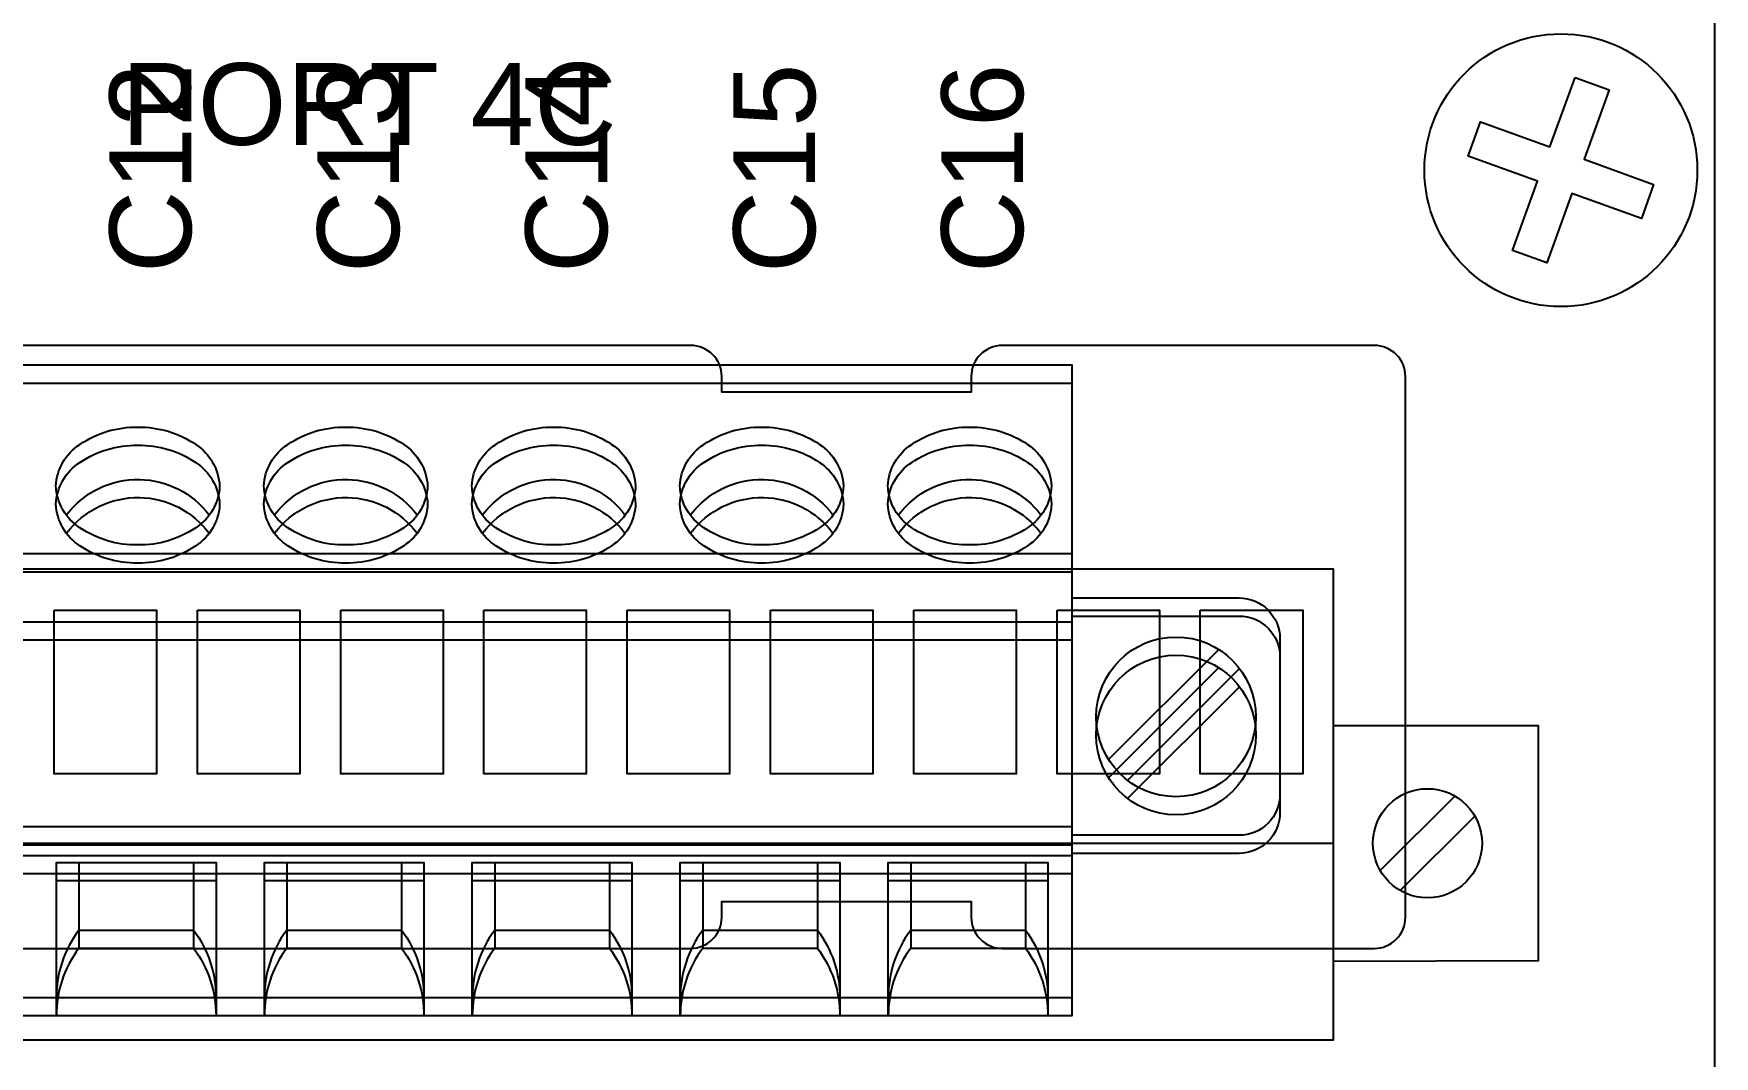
# Model space of a CAD drawing. Extents: x 0.3 to 23.7, y 0.2 to 17.5.
# Drawn here: x 21.384 to 23, y 4.358 to 5.342 of the extents above; entities that cross this region are included whole.
import ezdxf

# ---------------------------------------------------------------- set-up
doc = ezdxf.new("R2010")
doc.units = 0
doc.header["$MEASUREMENT"] = 0
for name, color, linetype in [('2_01__0-__EMPTY', 7, 'CONTINUOUS'), ('2_02__A-__SERIAL_COMMUNICA', 7, 'CONTINUOUS'), ('2_03__1-___4__DI_-__4__DO_', 7, 'CONTINUOUS'), ('2_04__B-___4__DI_-__4__DO_', 7, 'CONTINUOUS'), ('2_05__C-___4__DI_-__3__DO_', 7, 'CONTINUOUS'), ('2_06__2X___8__DO__STANDARD', 7, 'CONTINUOUS'), ('2_07__2A___8__DO__STANDARD', 7, 'CONTINUOUS'), ('2_08__2B___8__DO__STANDARD', 7, 'CONTINUOUS'), ('2_09__2C___8__DO__STANDARD', 7, 'CONTINUOUS'), ('2_10__3-___8__DI', 7, 'CONTINUOUS'), ('2_11__5-___8__AI', 7, 'CONTINUOUS'), ('2_12__6-___4__AI_-__4__AO_', 7, 'CONTINUOUS'), ('2_13__D-___14__DI', 7, 'CONTINUOUS'), ('3_01__0-__EMPTY', 7, 'CONTINUOUS'), ('3_02__91___10__RTD_-_TC', 7, 'CONTINUOUS'), ('3_03__9X___10__RTD', 7, 'CONTINUOUS'), ('3_04__C-___4__DI_-__3__DO_', 7, 'CONTINUOUS'), ('3_05__2X___8__DO__STANDARD', 7, 'CONTINUOUS'), ('3_06__2A___8__DO__STANDARD', 7, 'CONTINUOUS'), ('3_07__2B___8__DO__STANDARD', 7, 'CONTINUOUS'), ('3_08__2C___8__DO__STANDARD', 7, 'CONTINUOUS'), ('3_09__3-___8__DI', 7, 'CONTINUOUS'), ('3_10__5-___8__AI', 7, 'CONTINUOUS'), ('3_11__6-___4__AI_-__4__AO_', 7, 'CONTINUOUS'), ('3_12__D-___14__DI', 7, 'CONTINUOUS'), ('7_00_____DWG', 7, 'CONTINUOUS')]:
    doc.layers.add(name, color=color, linetype=linetype)
doc.styles.add('ARIAL', font='arial.ttf')

msp = doc.modelspace()

# ---------------------------------------------------------------- linework, layer by layer
at = {"layer": '3_01__0-__EMPTY'}
msp.add_lwpolyline([(21.0502, 4.462), (22.0155, 4.462, 0.414214), (22.0453, 4.4919), (22.0453, 4.507), (22.2853, 4.507), (22.2853, 4.4919, 0.414214), (22.3152, 4.462), (22.673, 4.462, 0.414973), (22.7028, 4.4919), (22.7028, 5.0121, 0.414973), (22.673, 5.042), (22.3152, 5.042, 0.414214), (22.2853, 5.0121), (22.2853, 4.997), (22.0453, 4.997), (22.0453, 5.0121, 0.414214), (22.0155, 5.042), (21.0502, 5.042, 0.414214)], format="xyb", dxfattribs=at)
at = {"layer": '3_02__91___10__RTD_-_TC'}
for points in [[(20.547, 4.3741), (22.6336, 4.3741), (22.6336, 4.8269), (20.547, 4.8269)], [(21.4033, 4.7875), (21.5017, 4.7875), (21.5017, 4.63), (21.4033, 4.63)], [(21.5411, 4.7875), (21.6395, 4.7875), (21.6395, 4.63), (21.5411, 4.63)], [(21.6789, 4.7875), (21.7773, 4.7875), (21.7773, 4.63), (21.6789, 4.63)], [(21.8167, 4.7875), (21.9151, 4.7875), (21.9151, 4.63), (21.8167, 4.63)], [(21.9544, 4.7875), (22.0529, 4.7875), (22.0529, 4.63), (21.9544, 4.63)], [(22.0922, 4.7875), (22.1907, 4.7875), (22.1907, 4.63), (22.0922, 4.63)], [(22.23, 4.7875), (22.3285, 4.7875), (22.3285, 4.63), (22.23, 4.63)], [(22.3678, 4.7875), (22.4663, 4.7875), (22.4663, 4.63), (22.3678, 4.63)], [(22.5056, 4.7875), (22.6041, 4.7875), (22.6041, 4.63), (22.5056, 4.63)]]:
    msp.add_lwpolyline(points, close=True, dxfattribs=at)
for points in [[(22.6336, 4.6763), (22.8304, 4.6763), (22.8304, 4.4499), (22.6336, 4.4493)], [(22.7504, 4.6085), (22.6787, 4.5368)], [(22.6979, 4.5176), (22.7696, 4.5893)], [(20.547, 4.5631), (22.6336, 4.5631)]]:
    msp.add_lwpolyline(points, dxfattribs=at)
msp.add_circle((22.7241, 4.5631), 0.0525, dxfattribs=at)
at = {"layer": '3_03__9X___10__RTD'}
for points in [[(20.547, 4.3741), (22.6336, 4.3741), (22.6336, 4.8269), (20.547, 4.8269)], [(21.4033, 4.7875), (21.5017, 4.7875), (21.5017, 4.63), (21.4033, 4.63)], [(21.5411, 4.7875), (21.6395, 4.7875), (21.6395, 4.63), (21.5411, 4.63)], [(21.6789, 4.7875), (21.7773, 4.7875), (21.7773, 4.63), (21.6789, 4.63)], [(21.8167, 4.7875), (21.9151, 4.7875), (21.9151, 4.63), (21.8167, 4.63)], [(21.9544, 4.7875), (22.0529, 4.7875), (22.0529, 4.63), (21.9544, 4.63)], [(22.0922, 4.7875), (22.1907, 4.7875), (22.1907, 4.63), (22.0922, 4.63)], [(22.23, 4.7875), (22.3285, 4.7875), (22.3285, 4.63), (22.23, 4.63)], [(22.3678, 4.7875), (22.4663, 4.7875), (22.4663, 4.63), (22.3678, 4.63)], [(22.5056, 4.7875), (22.6041, 4.7875), (22.6041, 4.63), (22.5056, 4.63)]]:
    msp.add_lwpolyline(points, close=True, dxfattribs=at)
for points in [[(22.6336, 4.6763), (22.8304, 4.6763), (22.8304, 4.4499), (22.6336, 4.4493)], [(22.7504, 4.6085), (22.6787, 4.5368)], [(22.6979, 4.5176), (22.7696, 4.5893)], [(20.547, 4.5631), (22.6336, 4.5631)]]:
    msp.add_lwpolyline(points, dxfattribs=at)
msp.add_circle((22.7241, 4.5631), 0.0525, dxfattribs=at)
at = {"layer": '3_04__C-___4__DI_-__3__DO_'}
msp.add_lwpolyline([(20.7822, 5.0233), (22.3822, 5.0233), (22.3822, 4.4145), (20.7822, 4.4145)], close=True, dxfattribs=at)
for points in [[(21.4051, 4.9068, -0.244062), (21.4281, 4.9468, -0.154167), (21.4838, 4.9634, -0.154167), (21.5395, 4.9468, -0.236767), (21.5625, 4.9068, -0.24406), (21.5395, 4.8667, -0.154167), (21.4838, 4.8501, -0.154167), (21.4281, 4.8667, -0.244061)], [(21.6051, 4.9068, -0.244062), (21.6281, 4.9468, -0.154167), (21.6838, 4.9634, -0.154167), (21.7395, 4.9468, -0.236767), (21.7625, 4.9068, -0.24406), (21.7395, 4.8667, -0.154167), (21.6838, 4.8501, -0.154167), (21.6281, 4.8667, -0.244061)], [(21.8051, 4.9068, -0.244062), (21.8281, 4.9468, -0.154167), (21.8838, 4.9634, -0.154167), (21.9395, 4.9468, -0.236767), (21.9625, 4.9068, -0.24406), (21.9395, 4.8667, -0.154167), (21.8838, 4.8501, -0.154167), (21.8281, 4.8667, -0.244061)], [(22.0051, 4.9068, -0.244062), (22.0281, 4.9468, -0.154167), (22.0838, 4.9634, -0.154167), (22.1395, 4.9468, -0.236767), (22.1625, 4.9068, -0.24406), (22.1395, 4.8667, -0.154167), (22.0838, 4.8501, -0.154167), (22.0281, 4.8667, -0.244061)], [(22.2051, 4.9068, -0.244062), (22.2281, 4.9468, -0.154167), (22.2838, 4.9634, -0.154167), (22.3395, 4.9468, -0.236767), (22.3625, 4.9068, -0.24406), (22.3395, 4.8667, -0.154167), (22.2838, 4.8501, -0.154167), (22.2281, 4.8667, -0.244061)]]:
    msp.add_lwpolyline(points, format="xyb", close=True, dxfattribs=at)
for points in [[(21.4152, 4.8787, -0.001746), (21.4153, 4.8789, -0.240907), (21.4854, 4.9131, -0.231198), (21.5523, 4.8789, -0.005828), (21.5526, 4.8789)], [(21.6152, 4.8787, -0.001746), (21.6153, 4.8789, -0.240907), (21.6854, 4.9131, -0.231198), (21.7523, 4.8789, -0.005828), (21.7526, 4.8789)], [(21.8152, 4.8787, -0.001746), (21.8153, 4.8789, -0.240907), (21.8854, 4.9131, -0.231198), (21.9523, 4.8789, -0.005828), (21.9526, 4.8789)], [(22.0152, 4.8787, -0.001746), (22.0153, 4.8789, -0.240907), (22.0854, 4.9131, -0.231198), (22.1523, 4.8789, -0.005828), (22.1526, 4.8789)], [(22.2152, 4.8787, -0.001746), (22.2153, 4.8789, -0.240907), (22.2854, 4.9131, -0.231198), (22.3523, 4.8789, -0.005828), (22.3526, 4.8789)], [(22.3822, 4.7991), (22.5429, 4.7991, -0.414169), (22.5822, 4.7597), (22.5822, 4.6102, -0.414258), (22.5429, 4.5708), (22.3822, 4.5708)], [(21.4271, 4.5446), (21.4271, 4.4795, 0.162853), (21.4055, 4.4145, 1.944453)], [(21.5374, 4.5446), (21.5374, 4.4795, -0.162853), (21.559, 4.4145, -1.944453)], [(21.6271, 4.5446), (21.6271, 4.4795, 0.162853), (21.6055, 4.4145, 1.944453)], [(21.7374, 4.5446), (21.7374, 4.4795, -0.162853), (21.759, 4.4145, -1.944453)], [(21.8271, 4.5446), (21.8271, 4.4795, 0.162853), (21.8055, 4.4145, 1.944453)], [(21.9374, 4.5446), (21.9374, 4.4795, -0.162853), (21.959, 4.4145, -1.944453)], [(22.0271, 4.5446), (22.0271, 4.4795, 0.162853), (22.0055, 4.4145, 1.944453)], [(22.1374, 4.5446), (22.1374, 4.4795, -0.162853), (22.159, 4.4145, -1.944453)], [(22.2271, 4.5446), (22.2271, 4.4795, 0.162853), (22.2055, 4.4145, 1.944453)], [(22.3374, 4.5446), (22.3374, 4.4795, -0.162853), (22.359, 4.4145, -1.944453)]]:
    msp.add_lwpolyline(points, format="xyb", dxfattribs=at)
for points in [[(20.7822, 4.8417), (22.3822, 4.8417)], [(20.7822, 4.7762), (22.3822, 4.7762)], [(22.4174, 4.6436), (22.5233, 4.7495)], [(22.4357, 4.6236), (22.5433, 4.7311)], [(20.7822, 4.5791), (22.3822, 4.5791)], [(20.7822, 4.5513), (22.3822, 4.5513)], [(21.4055, 4.4145), (21.4055, 4.5446), (21.559, 4.5446), (21.559, 4.4145)], [(21.6055, 4.4145), (21.6055, 4.5446), (21.759, 4.5446), (21.759, 4.4145)], [(21.8055, 4.4145), (21.8055, 4.5446), (21.959, 4.5446), (21.959, 4.4145)], [(22.0055, 4.4145), (22.0055, 4.5446), (22.159, 4.5446), (22.159, 4.4145)], [(22.2055, 4.4145), (22.2055, 4.5446), (22.359, 4.5446), (22.359, 4.4145)], [(21.4271, 4.4795), (21.5374, 4.4795)], [(21.6271, 4.4795), (21.7374, 4.4795)], [(21.8271, 4.4795), (21.9374, 4.4795)], [(22.0271, 4.4795), (22.1374, 4.4795)], [(22.2271, 4.4795), (22.3374, 4.4795)]]:
    msp.add_lwpolyline(points, dxfattribs=at)
msp.add_circle((22.4822, 4.6847), 0.0768, dxfattribs=at)
at = {"layer": '3_05__2X___8__DO__STANDARD'}
msp.add_lwpolyline([(20.7822, 5.0233), (22.3822, 5.0233), (22.3822, 4.4145), (20.7822, 4.4145)], close=True, dxfattribs=at)
for points in [[(21.4051, 4.9068, -0.244062), (21.4281, 4.9468, -0.154167), (21.4838, 4.9634, -0.154167), (21.5395, 4.9468, -0.236767), (21.5625, 4.9068, -0.24406), (21.5395, 4.8667, -0.154167), (21.4838, 4.8501, -0.154167), (21.4281, 4.8667, -0.244061)], [(21.6051, 4.9068, -0.244062), (21.6281, 4.9468, -0.154167), (21.6838, 4.9634, -0.154167), (21.7395, 4.9468, -0.236767), (21.7625, 4.9068, -0.24406), (21.7395, 4.8667, -0.154167), (21.6838, 4.8501, -0.154167), (21.6281, 4.8667, -0.244061)], [(21.8051, 4.9068, -0.244062), (21.8281, 4.9468, -0.154167), (21.8838, 4.9634, -0.154167), (21.9395, 4.9468, -0.236767), (21.9625, 4.9068, -0.24406), (21.9395, 4.8667, -0.154167), (21.8838, 4.8501, -0.154167), (21.8281, 4.8667, -0.244061)], [(22.0051, 4.9068, -0.244062), (22.0281, 4.9468, -0.154167), (22.0838, 4.9634, -0.154167), (22.1395, 4.9468, -0.236767), (22.1625, 4.9068, -0.24406), (22.1395, 4.8667, -0.154167), (22.0838, 4.8501, -0.154167), (22.0281, 4.8667, -0.244061)], [(22.2051, 4.9068, -0.244062), (22.2281, 4.9468, -0.154167), (22.2838, 4.9634, -0.154167), (22.3395, 4.9468, -0.236767), (22.3625, 4.9068, -0.24406), (22.3395, 4.8667, -0.154167), (22.2838, 4.8501, -0.154167), (22.2281, 4.8667, -0.244061)]]:
    msp.add_lwpolyline(points, format="xyb", close=True, dxfattribs=at)
for points in [[(21.4152, 4.8787, -0.001746), (21.4153, 4.8789, -0.240907), (21.4854, 4.9131, -0.231198), (21.5523, 4.8789, -0.005828), (21.5526, 4.8789)], [(21.6152, 4.8787, -0.001746), (21.6153, 4.8789, -0.240907), (21.6854, 4.9131, -0.231198), (21.7523, 4.8789, -0.005828), (21.7526, 4.8789)], [(21.8152, 4.8787, -0.001746), (21.8153, 4.8789, -0.240907), (21.8854, 4.9131, -0.231198), (21.9523, 4.8789, -0.005828), (21.9526, 4.8789)], [(22.0152, 4.8787, -0.001746), (22.0153, 4.8789, -0.240907), (22.0854, 4.9131, -0.231198), (22.1523, 4.8789, -0.005828), (22.1526, 4.8789)], [(22.2152, 4.8787, -0.001746), (22.2153, 4.8789, -0.240907), (22.2854, 4.9131, -0.231198), (22.3523, 4.8789, -0.005828), (22.3526, 4.8789)], [(22.3822, 4.7991), (22.5429, 4.7991, -0.414169), (22.5822, 4.7597), (22.5822, 4.6102, -0.414258), (22.5429, 4.5708), (22.3822, 4.5708)], [(21.4271, 4.5446), (21.4271, 4.4795, 0.162853), (21.4055, 4.4145, 1.944453)], [(21.5374, 4.5446), (21.5374, 4.4795, -0.162853), (21.559, 4.4145, -1.944453)], [(21.6271, 4.5446), (21.6271, 4.4795, 0.162853), (21.6055, 4.4145, 1.944453)], [(21.7374, 4.5446), (21.7374, 4.4795, -0.162853), (21.759, 4.4145, -1.944453)], [(21.8271, 4.5446), (21.8271, 4.4795, 0.162853), (21.8055, 4.4145, 1.944453)], [(21.9374, 4.5446), (21.9374, 4.4795, -0.162853), (21.959, 4.4145, -1.944453)], [(22.0271, 4.5446), (22.0271, 4.4795, 0.162853), (22.0055, 4.4145, 1.944453)], [(22.1374, 4.5446), (22.1374, 4.4795, -0.162853), (22.159, 4.4145, -1.944453)], [(22.2271, 4.5446), (22.2271, 4.4795, 0.162853), (22.2055, 4.4145, 1.944453)], [(22.3374, 4.5446), (22.3374, 4.4795, -0.162853), (22.359, 4.4145, -1.944453)]]:
    msp.add_lwpolyline(points, format="xyb", dxfattribs=at)
for points in [[(20.7822, 4.8417), (22.3822, 4.8417)], [(20.7822, 4.7762), (22.3822, 4.7762)], [(22.4174, 4.6436), (22.5233, 4.7495)], [(22.4357, 4.6236), (22.5433, 4.7311)], [(20.7822, 4.5791), (22.3822, 4.5791)], [(20.7822, 4.5513), (22.3822, 4.5513)], [(21.4055, 4.4145), (21.4055, 4.5446), (21.559, 4.5446), (21.559, 4.4145)], [(21.6055, 4.4145), (21.6055, 4.5446), (21.759, 4.5446), (21.759, 4.4145)], [(21.8055, 4.4145), (21.8055, 4.5446), (21.959, 4.5446), (21.959, 4.4145)], [(22.0055, 4.4145), (22.0055, 4.5446), (22.159, 4.5446), (22.159, 4.4145)], [(22.2055, 4.4145), (22.2055, 4.5446), (22.359, 4.5446), (22.359, 4.4145)], [(21.4271, 4.4795), (21.5374, 4.4795)], [(21.6271, 4.4795), (21.7374, 4.4795)], [(21.8271, 4.4795), (21.9374, 4.4795)], [(22.0271, 4.4795), (22.1374, 4.4795)], [(22.2271, 4.4795), (22.3374, 4.4795)]]:
    msp.add_lwpolyline(points, dxfattribs=at)
msp.add_circle((22.4822, 4.6847), 0.0768, dxfattribs=at)
at = {"layer": '3_06__2A___8__DO__STANDARD'}
msp.add_lwpolyline([(20.7822, 5.0233), (22.3822, 5.0233), (22.3822, 4.4145), (20.7822, 4.4145)], close=True, dxfattribs=at)
for points in [[(21.4051, 4.9068, -0.244062), (21.4281, 4.9468, -0.154167), (21.4838, 4.9634, -0.154167), (21.5395, 4.9468, -0.236767), (21.5625, 4.9068, -0.24406), (21.5395, 4.8667, -0.154167), (21.4838, 4.8501, -0.154167), (21.4281, 4.8667, -0.244061)], [(21.6051, 4.9068, -0.244062), (21.6281, 4.9468, -0.154167), (21.6838, 4.9634, -0.154167), (21.7395, 4.9468, -0.236767), (21.7625, 4.9068, -0.24406), (21.7395, 4.8667, -0.154167), (21.6838, 4.8501, -0.154167), (21.6281, 4.8667, -0.244061)], [(21.8051, 4.9068, -0.244062), (21.8281, 4.9468, -0.154167), (21.8838, 4.9634, -0.154167), (21.9395, 4.9468, -0.236767), (21.9625, 4.9068, -0.24406), (21.9395, 4.8667, -0.154167), (21.8838, 4.8501, -0.154167), (21.8281, 4.8667, -0.244061)], [(22.0051, 4.9068, -0.244062), (22.0281, 4.9468, -0.154167), (22.0838, 4.9634, -0.154167), (22.1395, 4.9468, -0.236767), (22.1625, 4.9068, -0.24406), (22.1395, 4.8667, -0.154167), (22.0838, 4.8501, -0.154167), (22.0281, 4.8667, -0.244061)], [(22.2051, 4.9068, -0.244062), (22.2281, 4.9468, -0.154167), (22.2838, 4.9634, -0.154167), (22.3395, 4.9468, -0.236767), (22.3625, 4.9068, -0.24406), (22.3395, 4.8667, -0.154167), (22.2838, 4.8501, -0.154167), (22.2281, 4.8667, -0.244061)]]:
    msp.add_lwpolyline(points, format="xyb", close=True, dxfattribs=at)
for points in [[(21.4152, 4.8787, -0.001746), (21.4153, 4.8789, -0.240907), (21.4854, 4.9131, -0.231198), (21.5523, 4.8789, -0.005828), (21.5526, 4.8789)], [(21.6152, 4.8787, -0.001746), (21.6153, 4.8789, -0.240907), (21.6854, 4.9131, -0.231198), (21.7523, 4.8789, -0.005828), (21.7526, 4.8789)], [(21.8152, 4.8787, -0.001746), (21.8153, 4.8789, -0.240907), (21.8854, 4.9131, -0.231198), (21.9523, 4.8789, -0.005828), (21.9526, 4.8789)], [(22.0152, 4.8787, -0.001746), (22.0153, 4.8789, -0.240907), (22.0854, 4.9131, -0.231198), (22.1523, 4.8789, -0.005828), (22.1526, 4.8789)], [(22.2152, 4.8787, -0.001746), (22.2153, 4.8789, -0.240907), (22.2854, 4.9131, -0.231198), (22.3523, 4.8789, -0.005828), (22.3526, 4.8789)], [(22.3822, 4.7991), (22.5429, 4.7991, -0.414169), (22.5822, 4.7597), (22.5822, 4.6102, -0.414258), (22.5429, 4.5708), (22.3822, 4.5708)], [(21.4271, 4.5446), (21.4271, 4.4795, 0.162853), (21.4055, 4.4145, 1.944453)], [(21.5374, 4.5446), (21.5374, 4.4795, -0.162853), (21.559, 4.4145, -1.944453)], [(21.6271, 4.5446), (21.6271, 4.4795, 0.162853), (21.6055, 4.4145, 1.944453)], [(21.7374, 4.5446), (21.7374, 4.4795, -0.162853), (21.759, 4.4145, -1.944453)], [(21.8271, 4.5446), (21.8271, 4.4795, 0.162853), (21.8055, 4.4145, 1.944453)], [(21.9374, 4.5446), (21.9374, 4.4795, -0.162853), (21.959, 4.4145, -1.944453)], [(22.0271, 4.5446), (22.0271, 4.4795, 0.162853), (22.0055, 4.4145, 1.944453)], [(22.1374, 4.5446), (22.1374, 4.4795, -0.162853), (22.159, 4.4145, -1.944453)], [(22.2271, 4.5446), (22.2271, 4.4795, 0.162853), (22.2055, 4.4145, 1.944453)], [(22.3374, 4.5446), (22.3374, 4.4795, -0.162853), (22.359, 4.4145, -1.944453)]]:
    msp.add_lwpolyline(points, format="xyb", dxfattribs=at)
for points in [[(20.7822, 4.8417), (22.3822, 4.8417)], [(20.7822, 4.7762), (22.3822, 4.7762)], [(22.4174, 4.6436), (22.5233, 4.7495)], [(22.4357, 4.6236), (22.5433, 4.7311)], [(20.7822, 4.5791), (22.3822, 4.5791)], [(20.7822, 4.5513), (22.3822, 4.5513)], [(21.4055, 4.4145), (21.4055, 4.5446), (21.559, 4.5446), (21.559, 4.4145)], [(21.6055, 4.4145), (21.6055, 4.5446), (21.759, 4.5446), (21.759, 4.4145)], [(21.8055, 4.4145), (21.8055, 4.5446), (21.959, 4.5446), (21.959, 4.4145)], [(22.0055, 4.4145), (22.0055, 4.5446), (22.159, 4.5446), (22.159, 4.4145)], [(22.2055, 4.4145), (22.2055, 4.5446), (22.359, 4.5446), (22.359, 4.4145)], [(21.4271, 4.4795), (21.5374, 4.4795)], [(21.6271, 4.4795), (21.7374, 4.4795)], [(21.8271, 4.4795), (21.9374, 4.4795)], [(22.0271, 4.4795), (22.1374, 4.4795)], [(22.2271, 4.4795), (22.3374, 4.4795)]]:
    msp.add_lwpolyline(points, dxfattribs=at)
msp.add_circle((22.4822, 4.6847), 0.0768, dxfattribs=at)
at = {"layer": '3_07__2B___8__DO__STANDARD'}
msp.add_lwpolyline([(20.7822, 5.0233), (22.3822, 5.0233), (22.3822, 4.4145), (20.7822, 4.4145)], close=True, dxfattribs=at)
for points in [[(21.4051, 4.9068, -0.244062), (21.4281, 4.9468, -0.154167), (21.4838, 4.9634, -0.154167), (21.5395, 4.9468, -0.236767), (21.5625, 4.9068, -0.24406), (21.5395, 4.8667, -0.154167), (21.4838, 4.8501, -0.154167), (21.4281, 4.8667, -0.244061)], [(21.6051, 4.9068, -0.244062), (21.6281, 4.9468, -0.154167), (21.6838, 4.9634, -0.154167), (21.7395, 4.9468, -0.236767), (21.7625, 4.9068, -0.24406), (21.7395, 4.8667, -0.154167), (21.6838, 4.8501, -0.154167), (21.6281, 4.8667, -0.244061)], [(21.8051, 4.9068, -0.244062), (21.8281, 4.9468, -0.154167), (21.8838, 4.9634, -0.154167), (21.9395, 4.9468, -0.236767), (21.9625, 4.9068, -0.24406), (21.9395, 4.8667, -0.154167), (21.8838, 4.8501, -0.154167), (21.8281, 4.8667, -0.244061)], [(22.0051, 4.9068, -0.244062), (22.0281, 4.9468, -0.154167), (22.0838, 4.9634, -0.154167), (22.1395, 4.9468, -0.236767), (22.1625, 4.9068, -0.24406), (22.1395, 4.8667, -0.154167), (22.0838, 4.8501, -0.154167), (22.0281, 4.8667, -0.244061)], [(22.2051, 4.9068, -0.244062), (22.2281, 4.9468, -0.154167), (22.2838, 4.9634, -0.154167), (22.3395, 4.9468, -0.236767), (22.3625, 4.9068, -0.24406), (22.3395, 4.8667, -0.154167), (22.2838, 4.8501, -0.154167), (22.2281, 4.8667, -0.244061)]]:
    msp.add_lwpolyline(points, format="xyb", close=True, dxfattribs=at)
for points in [[(21.4152, 4.8787, -0.001746), (21.4153, 4.8789, -0.240907), (21.4854, 4.9131, -0.231198), (21.5523, 4.8789, -0.005828), (21.5526, 4.8789)], [(21.6152, 4.8787, -0.001746), (21.6153, 4.8789, -0.240907), (21.6854, 4.9131, -0.231198), (21.7523, 4.8789, -0.005828), (21.7526, 4.8789)], [(21.8152, 4.8787, -0.001746), (21.8153, 4.8789, -0.240907), (21.8854, 4.9131, -0.231198), (21.9523, 4.8789, -0.005828), (21.9526, 4.8789)], [(22.0152, 4.8787, -0.001746), (22.0153, 4.8789, -0.240907), (22.0854, 4.9131, -0.231198), (22.1523, 4.8789, -0.005828), (22.1526, 4.8789)], [(22.2152, 4.8787, -0.001746), (22.2153, 4.8789, -0.240907), (22.2854, 4.9131, -0.231198), (22.3523, 4.8789, -0.005828), (22.3526, 4.8789)], [(22.3822, 4.7991), (22.5429, 4.7991, -0.414169), (22.5822, 4.7597), (22.5822, 4.6102, -0.414258), (22.5429, 4.5708), (22.3822, 4.5708)], [(21.4271, 4.5446), (21.4271, 4.4795, 0.162853), (21.4055, 4.4145, 1.944453)], [(21.5374, 4.5446), (21.5374, 4.4795, -0.162853), (21.559, 4.4145, -1.944453)], [(21.6271, 4.5446), (21.6271, 4.4795, 0.162853), (21.6055, 4.4145, 1.944453)], [(21.7374, 4.5446), (21.7374, 4.4795, -0.162853), (21.759, 4.4145, -1.944453)], [(21.8271, 4.5446), (21.8271, 4.4795, 0.162853), (21.8055, 4.4145, 1.944453)], [(21.9374, 4.5446), (21.9374, 4.4795, -0.162853), (21.959, 4.4145, -1.944453)], [(22.0271, 4.5446), (22.0271, 4.4795, 0.162853), (22.0055, 4.4145, 1.944453)], [(22.1374, 4.5446), (22.1374, 4.4795, -0.162853), (22.159, 4.4145, -1.944453)], [(22.2271, 4.5446), (22.2271, 4.4795, 0.162853), (22.2055, 4.4145, 1.944453)], [(22.3374, 4.5446), (22.3374, 4.4795, -0.162853), (22.359, 4.4145, -1.944453)]]:
    msp.add_lwpolyline(points, format="xyb", dxfattribs=at)
for points in [[(20.7822, 4.8417), (22.3822, 4.8417)], [(20.7822, 4.7762), (22.3822, 4.7762)], [(22.4174, 4.6436), (22.5233, 4.7495)], [(22.4357, 4.6236), (22.5433, 4.7311)], [(20.7822, 4.5791), (22.3822, 4.5791)], [(20.7822, 4.5513), (22.3822, 4.5513)], [(21.4055, 4.4145), (21.4055, 4.5446), (21.559, 4.5446), (21.559, 4.4145)], [(21.6055, 4.4145), (21.6055, 4.5446), (21.759, 4.5446), (21.759, 4.4145)], [(21.8055, 4.4145), (21.8055, 4.5446), (21.959, 4.5446), (21.959, 4.4145)], [(22.0055, 4.4145), (22.0055, 4.5446), (22.159, 4.5446), (22.159, 4.4145)], [(22.2055, 4.4145), (22.2055, 4.5446), (22.359, 4.5446), (22.359, 4.4145)], [(21.4271, 4.4795), (21.5374, 4.4795)], [(21.6271, 4.4795), (21.7374, 4.4795)], [(21.8271, 4.4795), (21.9374, 4.4795)], [(22.0271, 4.4795), (22.1374, 4.4795)], [(22.2271, 4.4795), (22.3374, 4.4795)]]:
    msp.add_lwpolyline(points, dxfattribs=at)
msp.add_circle((22.4822, 4.6847), 0.0768, dxfattribs=at)
at = {"layer": '3_08__2C___8__DO__STANDARD'}
msp.add_lwpolyline([(20.7822, 5.0233), (22.3822, 5.0233), (22.3822, 4.4145), (20.7822, 4.4145)], close=True, dxfattribs=at)
for points in [[(21.4051, 4.9068, -0.244062), (21.4281, 4.9468, -0.154167), (21.4838, 4.9634, -0.154167), (21.5395, 4.9468, -0.236767), (21.5625, 4.9068, -0.24406), (21.5395, 4.8667, -0.154167), (21.4838, 4.8501, -0.154167), (21.4281, 4.8667, -0.244061)], [(21.6051, 4.9068, -0.244062), (21.6281, 4.9468, -0.154167), (21.6838, 4.9634, -0.154167), (21.7395, 4.9468, -0.236767), (21.7625, 4.9068, -0.24406), (21.7395, 4.8667, -0.154167), (21.6838, 4.8501, -0.154167), (21.6281, 4.8667, -0.244061)], [(21.8051, 4.9068, -0.244062), (21.8281, 4.9468, -0.154167), (21.8838, 4.9634, -0.154167), (21.9395, 4.9468, -0.236767), (21.9625, 4.9068, -0.24406), (21.9395, 4.8667, -0.154167), (21.8838, 4.8501, -0.154167), (21.8281, 4.8667, -0.244061)], [(22.0051, 4.9068, -0.244062), (22.0281, 4.9468, -0.154167), (22.0838, 4.9634, -0.154167), (22.1395, 4.9468, -0.236767), (22.1625, 4.9068, -0.24406), (22.1395, 4.8667, -0.154167), (22.0838, 4.8501, -0.154167), (22.0281, 4.8667, -0.244061)], [(22.2051, 4.9068, -0.244062), (22.2281, 4.9468, -0.154167), (22.2838, 4.9634, -0.154167), (22.3395, 4.9468, -0.236767), (22.3625, 4.9068, -0.24406), (22.3395, 4.8667, -0.154167), (22.2838, 4.8501, -0.154167), (22.2281, 4.8667, -0.244061)]]:
    msp.add_lwpolyline(points, format="xyb", close=True, dxfattribs=at)
for points in [[(21.4152, 4.8787, -0.001746), (21.4153, 4.8789, -0.240907), (21.4854, 4.9131, -0.231198), (21.5523, 4.8789, -0.005828), (21.5526, 4.8789)], [(21.6152, 4.8787, -0.001746), (21.6153, 4.8789, -0.240907), (21.6854, 4.9131, -0.231198), (21.7523, 4.8789, -0.005828), (21.7526, 4.8789)], [(21.8152, 4.8787, -0.001746), (21.8153, 4.8789, -0.240907), (21.8854, 4.9131, -0.231198), (21.9523, 4.8789, -0.005828), (21.9526, 4.8789)], [(22.0152, 4.8787, -0.001746), (22.0153, 4.8789, -0.240907), (22.0854, 4.9131, -0.231198), (22.1523, 4.8789, -0.005828), (22.1526, 4.8789)], [(22.2152, 4.8787, -0.001746), (22.2153, 4.8789, -0.240907), (22.2854, 4.9131, -0.231198), (22.3523, 4.8789, -0.005828), (22.3526, 4.8789)], [(22.3822, 4.7991), (22.5429, 4.7991, -0.414169), (22.5822, 4.7597), (22.5822, 4.6102, -0.414258), (22.5429, 4.5708), (22.3822, 4.5708)], [(21.4271, 4.5446), (21.4271, 4.4795, 0.162853), (21.4055, 4.4145, 1.944453)], [(21.5374, 4.5446), (21.5374, 4.4795, -0.162853), (21.559, 4.4145, -1.944453)], [(21.6271, 4.5446), (21.6271, 4.4795, 0.162853), (21.6055, 4.4145, 1.944453)], [(21.7374, 4.5446), (21.7374, 4.4795, -0.162853), (21.759, 4.4145, -1.944453)], [(21.8271, 4.5446), (21.8271, 4.4795, 0.162853), (21.8055, 4.4145, 1.944453)], [(21.9374, 4.5446), (21.9374, 4.4795, -0.162853), (21.959, 4.4145, -1.944453)], [(22.0271, 4.5446), (22.0271, 4.4795, 0.162853), (22.0055, 4.4145, 1.944453)], [(22.1374, 4.5446), (22.1374, 4.4795, -0.162853), (22.159, 4.4145, -1.944453)], [(22.2271, 4.5446), (22.2271, 4.4795, 0.162853), (22.2055, 4.4145, 1.944453)], [(22.3374, 4.5446), (22.3374, 4.4795, -0.162853), (22.359, 4.4145, -1.944453)]]:
    msp.add_lwpolyline(points, format="xyb", dxfattribs=at)
for points in [[(20.7822, 4.8417), (22.3822, 4.8417)], [(20.7822, 4.7762), (22.3822, 4.7762)], [(22.4174, 4.6436), (22.5233, 4.7495)], [(22.4357, 4.6236), (22.5433, 4.7311)], [(20.7822, 4.5791), (22.3822, 4.5791)], [(20.7822, 4.5513), (22.3822, 4.5513)], [(21.4055, 4.4145), (21.4055, 4.5446), (21.559, 4.5446), (21.559, 4.4145)], [(21.6055, 4.4145), (21.6055, 4.5446), (21.759, 4.5446), (21.759, 4.4145)], [(21.8055, 4.4145), (21.8055, 4.5446), (21.959, 4.5446), (21.959, 4.4145)], [(22.0055, 4.4145), (22.0055, 4.5446), (22.159, 4.5446), (22.159, 4.4145)], [(22.2055, 4.4145), (22.2055, 4.5446), (22.359, 4.5446), (22.359, 4.4145)], [(21.4271, 4.4795), (21.5374, 4.4795)], [(21.6271, 4.4795), (21.7374, 4.4795)], [(21.8271, 4.4795), (21.9374, 4.4795)], [(22.0271, 4.4795), (22.1374, 4.4795)], [(22.2271, 4.4795), (22.3374, 4.4795)]]:
    msp.add_lwpolyline(points, dxfattribs=at)
msp.add_circle((22.4822, 4.6847), 0.0768, dxfattribs=at)
at = {"layer": '3_09__3-___8__DI'}
msp.add_lwpolyline([(20.7822, 5.0233), (22.3822, 5.0233), (22.3822, 4.4145), (20.7822, 4.4145)], close=True, dxfattribs=at)
for points in [[(21.4051, 4.9068, -0.244062), (21.4281, 4.9468, -0.154167), (21.4838, 4.9634, -0.154167), (21.5395, 4.9468, -0.236767), (21.5625, 4.9068, -0.24406), (21.5395, 4.8667, -0.154167), (21.4838, 4.8501, -0.154167), (21.4281, 4.8667, -0.244061)], [(21.6051, 4.9068, -0.244062), (21.6281, 4.9468, -0.154167), (21.6838, 4.9634, -0.154167), (21.7395, 4.9468, -0.236767), (21.7625, 4.9068, -0.24406), (21.7395, 4.8667, -0.154167), (21.6838, 4.8501, -0.154167), (21.6281, 4.8667, -0.244061)], [(21.8051, 4.9068, -0.244062), (21.8281, 4.9468, -0.154167), (21.8838, 4.9634, -0.154167), (21.9395, 4.9468, -0.236767), (21.9625, 4.9068, -0.24406), (21.9395, 4.8667, -0.154167), (21.8838, 4.8501, -0.154167), (21.8281, 4.8667, -0.244061)], [(22.0051, 4.9068, -0.244062), (22.0281, 4.9468, -0.154167), (22.0838, 4.9634, -0.154167), (22.1395, 4.9468, -0.236767), (22.1625, 4.9068, -0.24406), (22.1395, 4.8667, -0.154167), (22.0838, 4.8501, -0.154167), (22.0281, 4.8667, -0.244061)], [(22.2051, 4.9068, -0.244062), (22.2281, 4.9468, -0.154167), (22.2838, 4.9634, -0.154167), (22.3395, 4.9468, -0.236767), (22.3625, 4.9068, -0.24406), (22.3395, 4.8667, -0.154167), (22.2838, 4.8501, -0.154167), (22.2281, 4.8667, -0.244061)]]:
    msp.add_lwpolyline(points, format="xyb", close=True, dxfattribs=at)
for points in [[(21.4152, 4.8787, -0.001746), (21.4153, 4.8789, -0.240907), (21.4854, 4.9131, -0.231198), (21.5523, 4.8789, -0.005828), (21.5526, 4.8789)], [(21.6152, 4.8787, -0.001746), (21.6153, 4.8789, -0.240907), (21.6854, 4.9131, -0.231198), (21.7523, 4.8789, -0.005828), (21.7526, 4.8789)], [(21.8152, 4.8787, -0.001746), (21.8153, 4.8789, -0.240907), (21.8854, 4.9131, -0.231198), (21.9523, 4.8789, -0.005828), (21.9526, 4.8789)], [(22.0152, 4.8787, -0.001746), (22.0153, 4.8789, -0.240907), (22.0854, 4.9131, -0.231198), (22.1523, 4.8789, -0.005828), (22.1526, 4.8789)], [(22.2152, 4.8787, -0.001746), (22.2153, 4.8789, -0.240907), (22.2854, 4.9131, -0.231198), (22.3523, 4.8789, -0.005828), (22.3526, 4.8789)], [(22.3822, 4.7991), (22.5429, 4.7991, -0.414169), (22.5822, 4.7597), (22.5822, 4.6102, -0.414258), (22.5429, 4.5708), (22.3822, 4.5708)], [(21.4271, 4.5446), (21.4271, 4.4795, 0.162853), (21.4055, 4.4145, 1.944453)], [(21.5374, 4.5446), (21.5374, 4.4795, -0.162853), (21.559, 4.4145, -1.944453)], [(21.6271, 4.5446), (21.6271, 4.4795, 0.162853), (21.6055, 4.4145, 1.944453)], [(21.7374, 4.5446), (21.7374, 4.4795, -0.162853), (21.759, 4.4145, -1.944453)], [(21.8271, 4.5446), (21.8271, 4.4795, 0.162853), (21.8055, 4.4145, 1.944453)], [(21.9374, 4.5446), (21.9374, 4.4795, -0.162853), (21.959, 4.4145, -1.944453)], [(22.0271, 4.5446), (22.0271, 4.4795, 0.162853), (22.0055, 4.4145, 1.944453)], [(22.1374, 4.5446), (22.1374, 4.4795, -0.162853), (22.159, 4.4145, -1.944453)], [(22.2271, 4.5446), (22.2271, 4.4795, 0.162853), (22.2055, 4.4145, 1.944453)], [(22.3374, 4.5446), (22.3374, 4.4795, -0.162853), (22.359, 4.4145, -1.944453)]]:
    msp.add_lwpolyline(points, format="xyb", dxfattribs=at)
for points in [[(20.7822, 4.8417), (22.3822, 4.8417)], [(20.7822, 4.7762), (22.3822, 4.7762)], [(22.4174, 4.6436), (22.5233, 4.7495)], [(22.4357, 4.6236), (22.5433, 4.7311)], [(20.7822, 4.5791), (22.3822, 4.5791)], [(20.7822, 4.5513), (22.3822, 4.5513)], [(21.4055, 4.4145), (21.4055, 4.5446), (21.559, 4.5446), (21.559, 4.4145)], [(21.6055, 4.4145), (21.6055, 4.5446), (21.759, 4.5446), (21.759, 4.4145)], [(21.8055, 4.4145), (21.8055, 4.5446), (21.959, 4.5446), (21.959, 4.4145)], [(22.0055, 4.4145), (22.0055, 4.5446), (22.159, 4.5446), (22.159, 4.4145)], [(22.2055, 4.4145), (22.2055, 4.5446), (22.359, 4.5446), (22.359, 4.4145)], [(21.4271, 4.4795), (21.5374, 4.4795)], [(21.6271, 4.4795), (21.7374, 4.4795)], [(21.8271, 4.4795), (21.9374, 4.4795)], [(22.0271, 4.4795), (22.1374, 4.4795)], [(22.2271, 4.4795), (22.3374, 4.4795)]]:
    msp.add_lwpolyline(points, dxfattribs=at)
msp.add_circle((22.4822, 4.6847), 0.0768, dxfattribs=at)
at = {"layer": '3_10__5-___8__AI'}
msp.add_lwpolyline([(20.7822, 5.0058), (22.3822, 5.0058), (22.3822, 4.3971), (20.7822, 4.3971)], close=True, dxfattribs=at)
for points in [[(21.4051, 4.8894, -0.244062), (21.4281, 4.9294, -0.154167), (21.4838, 4.946, -0.154167), (21.5395, 4.9294, -0.236767), (21.5625, 4.8894, -0.24406), (21.5395, 4.8493, -0.154167), (21.4838, 4.8327, -0.154167), (21.4281, 4.8493, -0.244061)], [(21.6051, 4.8894, -0.244062), (21.6281, 4.9294, -0.154167), (21.6838, 4.946, -0.154167), (21.7395, 4.9294, -0.236767), (21.7625, 4.8894, -0.24406), (21.7395, 4.8493, -0.154167), (21.6838, 4.8327, -0.154167), (21.6281, 4.8493, -0.244061)], [(21.8051, 4.8894, -0.244062), (21.8281, 4.9294, -0.154167), (21.8838, 4.946, -0.154167), (21.9395, 4.9294, -0.236767), (21.9625, 4.8894, -0.24406), (21.9395, 4.8493, -0.154167), (21.8838, 4.8327, -0.154167), (21.8281, 4.8493, -0.244061)], [(22.0051, 4.8894, -0.244062), (22.0281, 4.9294, -0.154167), (22.0838, 4.946, -0.154167), (22.1395, 4.9294, -0.236767), (22.1625, 4.8894, -0.24406), (22.1395, 4.8493, -0.154167), (22.0838, 4.8327, -0.154167), (22.0281, 4.8493, -0.244061)], [(22.2051, 4.8894, -0.244062), (22.2281, 4.9294, -0.154167), (22.2838, 4.946, -0.154167), (22.3395, 4.9294, -0.236767), (22.3625, 4.8894, -0.24406), (22.3395, 4.8493, -0.154167), (22.2838, 4.8327, -0.154167), (22.2281, 4.8493, -0.244061)]]:
    msp.add_lwpolyline(points, format="xyb", close=True, dxfattribs=at)
for points in [[(21.4152, 4.8613, -0.001746), (21.4153, 4.8614, -0.240907), (21.4854, 4.8957, -0.231198), (21.5523, 4.8614, -0.005828), (21.5526, 4.8615)], [(21.6152, 4.8613, -0.001746), (21.6153, 4.8614, -0.240907), (21.6854, 4.8957, -0.231198), (21.7523, 4.8614, -0.005828), (21.7526, 4.8615)], [(21.8152, 4.8613, -0.001746), (21.8153, 4.8614, -0.240907), (21.8854, 4.8957, -0.231198), (21.9523, 4.8614, -0.005828), (21.9526, 4.8615)], [(22.0152, 4.8613, -0.001746), (22.0153, 4.8614, -0.240907), (22.0854, 4.8957, -0.231198), (22.1523, 4.8614, -0.005828), (22.1526, 4.8615)], [(22.2152, 4.8613, -0.001746), (22.2153, 4.8614, -0.240907), (22.2854, 4.8957, -0.231198), (22.3523, 4.8614, -0.005828), (22.3526, 4.8615)], [(22.3822, 4.7817), (22.5429, 4.7817, -0.414169), (22.5822, 4.7423), (22.5822, 4.5927, -0.414258), (22.5429, 4.5534), (22.3822, 4.5534)], [(21.4271, 4.5272), (21.4271, 4.4621, 0.162853), (21.4055, 4.3971, 1.944453)], [(21.5374, 4.5272), (21.5374, 4.4621, -0.162853), (21.559, 4.3971, -1.944453)], [(21.6271, 4.5272), (21.6271, 4.4621, 0.162853), (21.6055, 4.3971, 1.944453)], [(21.7374, 4.5272), (21.7374, 4.4621, -0.162853), (21.759, 4.3971, -1.944453)], [(21.8271, 4.5272), (21.8271, 4.4621, 0.162853), (21.8055, 4.3971, 1.944453)], [(21.9374, 4.5272), (21.9374, 4.4621, -0.162853), (21.959, 4.3971, -1.944453)], [(22.0271, 4.5272), (22.0271, 4.4621, 0.162853), (22.0055, 4.3971, 1.944453)], [(22.1374, 4.5272), (22.1374, 4.4621, -0.162853), (22.159, 4.3971, -1.944453)], [(22.2271, 4.5272), (22.2271, 4.4621, 0.162853), (22.2055, 4.3971, 1.944453)], [(22.3374, 4.5272), (22.3374, 4.4621, -0.162853), (22.359, 4.3971, -1.944453)]]:
    msp.add_lwpolyline(points, format="xyb", dxfattribs=at)
for points in [[(20.7822, 4.8242), (22.3822, 4.8242)], [(20.7822, 4.7588), (22.3822, 4.7588)], [(22.4174, 4.6262), (22.5233, 4.7321)], [(22.4357, 4.6061), (22.5433, 4.7137)], [(20.7822, 4.5617), (22.3822, 4.5617)], [(20.7822, 4.5339), (22.3822, 4.5339)], [(21.4055, 4.3971), (21.4055, 4.5272), (21.559, 4.5272), (21.559, 4.3971)], [(21.6055, 4.3971), (21.6055, 4.5272), (21.759, 4.5272), (21.759, 4.3971)], [(21.8055, 4.3971), (21.8055, 4.5272), (21.959, 4.5272), (21.959, 4.3971)], [(22.0055, 4.3971), (22.0055, 4.5272), (22.159, 4.5272), (22.159, 4.3971)], [(22.2055, 4.3971), (22.2055, 4.5272), (22.359, 4.5272), (22.359, 4.3971)], [(21.4271, 4.4621), (21.5374, 4.4621)], [(21.6271, 4.4621), (21.7374, 4.4621)], [(21.8271, 4.4621), (21.9374, 4.4621)], [(22.0271, 4.4621), (22.1374, 4.4621)], [(22.2271, 4.4621), (22.3374, 4.4621)]]:
    msp.add_lwpolyline(points, dxfattribs=at)
msp.add_circle((22.4822, 4.6672), 0.0768, dxfattribs=at)
at = {"layer": '3_11__6-___4__AI_-__4__AO_'}
msp.add_lwpolyline([(20.7822, 5.0058), (22.3822, 5.0058), (22.3822, 4.3971), (20.7822, 4.3971)], close=True, dxfattribs=at)
for points in [[(21.4051, 4.8894, -0.244062), (21.4281, 4.9294, -0.154167), (21.4838, 4.946, -0.154167), (21.5395, 4.9294, -0.236767), (21.5625, 4.8894, -0.24406), (21.5395, 4.8493, -0.154167), (21.4838, 4.8327, -0.154167), (21.4281, 4.8493, -0.244061)], [(21.6051, 4.8894, -0.244062), (21.6281, 4.9294, -0.154167), (21.6838, 4.946, -0.154167), (21.7395, 4.9294, -0.236767), (21.7625, 4.8894, -0.24406), (21.7395, 4.8493, -0.154167), (21.6838, 4.8327, -0.154167), (21.6281, 4.8493, -0.244061)], [(21.8051, 4.8894, -0.244062), (21.8281, 4.9294, -0.154167), (21.8838, 4.946, -0.154167), (21.9395, 4.9294, -0.236767), (21.9625, 4.8894, -0.24406), (21.9395, 4.8493, -0.154167), (21.8838, 4.8327, -0.154167), (21.8281, 4.8493, -0.244061)], [(22.0051, 4.8894, -0.244062), (22.0281, 4.9294, -0.154167), (22.0838, 4.946, -0.154167), (22.1395, 4.9294, -0.236767), (22.1625, 4.8894, -0.24406), (22.1395, 4.8493, -0.154167), (22.0838, 4.8327, -0.154167), (22.0281, 4.8493, -0.244061)], [(22.2051, 4.8894, -0.244062), (22.2281, 4.9294, -0.154167), (22.2838, 4.946, -0.154167), (22.3395, 4.9294, -0.236767), (22.3625, 4.8894, -0.24406), (22.3395, 4.8493, -0.154167), (22.2838, 4.8327, -0.154167), (22.2281, 4.8493, -0.244061)]]:
    msp.add_lwpolyline(points, format="xyb", close=True, dxfattribs=at)
for points in [[(21.4152, 4.8613, -0.001746), (21.4153, 4.8614, -0.240907), (21.4854, 4.8957, -0.231198), (21.5523, 4.8614, -0.005828), (21.5526, 4.8615)], [(21.6152, 4.8613, -0.001746), (21.6153, 4.8614, -0.240907), (21.6854, 4.8957, -0.231198), (21.7523, 4.8614, -0.005828), (21.7526, 4.8615)], [(21.8152, 4.8613, -0.001746), (21.8153, 4.8614, -0.240907), (21.8854, 4.8957, -0.231198), (21.9523, 4.8614, -0.005828), (21.9526, 4.8615)], [(22.0152, 4.8613, -0.001746), (22.0153, 4.8614, -0.240907), (22.0854, 4.8957, -0.231198), (22.1523, 4.8614, -0.005828), (22.1526, 4.8615)], [(22.2152, 4.8613, -0.001746), (22.2153, 4.8614, -0.240907), (22.2854, 4.8957, -0.231198), (22.3523, 4.8614, -0.005828), (22.3526, 4.8615)], [(22.3822, 4.7817), (22.5429, 4.7817, -0.414169), (22.5822, 4.7423), (22.5822, 4.5927, -0.414258), (22.5429, 4.5534), (22.3822, 4.5534)], [(21.4271, 4.5272), (21.4271, 4.4621, 0.162853), (21.4055, 4.3971, 1.944453)], [(21.5374, 4.5272), (21.5374, 4.4621, -0.162853), (21.559, 4.3971, -1.944453)], [(21.6271, 4.5272), (21.6271, 4.4621, 0.162853), (21.6055, 4.3971, 1.944453)], [(21.7374, 4.5272), (21.7374, 4.4621, -0.162853), (21.759, 4.3971, -1.944453)], [(21.8271, 4.5272), (21.8271, 4.4621, 0.162853), (21.8055, 4.3971, 1.944453)], [(21.9374, 4.5272), (21.9374, 4.4621, -0.162853), (21.959, 4.3971, -1.944453)], [(22.0271, 4.5272), (22.0271, 4.4621, 0.162853), (22.0055, 4.3971, 1.944453)], [(22.1374, 4.5272), (22.1374, 4.4621, -0.162853), (22.159, 4.3971, -1.944453)], [(22.2271, 4.5272), (22.2271, 4.4621, 0.162853), (22.2055, 4.3971, 1.944453)], [(22.3374, 4.5272), (22.3374, 4.4621, -0.162853), (22.359, 4.3971, -1.944453)]]:
    msp.add_lwpolyline(points, format="xyb", dxfattribs=at)
for points in [[(20.7822, 4.8242), (22.3822, 4.8242)], [(20.7822, 4.7588), (22.3822, 4.7588)], [(22.4174, 4.6262), (22.5233, 4.7321)], [(22.4357, 4.6061), (22.5433, 4.7137)], [(20.7822, 4.5617), (22.3822, 4.5617)], [(20.7822, 4.5339), (22.3822, 4.5339)], [(21.4055, 4.3971), (21.4055, 4.5272), (21.559, 4.5272), (21.559, 4.3971)], [(21.6055, 4.3971), (21.6055, 4.5272), (21.759, 4.5272), (21.759, 4.3971)], [(21.8055, 4.3971), (21.8055, 4.5272), (21.959, 4.5272), (21.959, 4.3971)], [(22.0055, 4.3971), (22.0055, 4.5272), (22.159, 4.5272), (22.159, 4.3971)], [(22.2055, 4.3971), (22.2055, 4.5272), (22.359, 4.5272), (22.359, 4.3971)], [(21.4271, 4.4621), (21.5374, 4.4621)], [(21.6271, 4.4621), (21.7374, 4.4621)], [(21.8271, 4.4621), (21.9374, 4.4621)], [(22.0271, 4.4621), (22.1374, 4.4621)], [(22.2271, 4.4621), (22.3374, 4.4621)]]:
    msp.add_lwpolyline(points, dxfattribs=at)
msp.add_circle((22.4822, 4.6672), 0.0768, dxfattribs=at)
at = {"layer": '3_12__D-___14__DI'}
msp.add_lwpolyline([(20.7822, 5.0233), (22.3822, 5.0233), (22.3822, 4.4145), (20.7822, 4.4145)], close=True, dxfattribs=at)
for points in [[(21.4051, 4.9068, -0.244062), (21.4281, 4.9468, -0.154167), (21.4838, 4.9634, -0.154167), (21.5395, 4.9468, -0.236767), (21.5625, 4.9068, -0.24406), (21.5395, 4.8667, -0.154167), (21.4838, 4.8501, -0.154167), (21.4281, 4.8667, -0.244061)], [(21.6051, 4.9068, -0.244062), (21.6281, 4.9468, -0.154167), (21.6838, 4.9634, -0.154167), (21.7395, 4.9468, -0.236767), (21.7625, 4.9068, -0.24406), (21.7395, 4.8667, -0.154167), (21.6838, 4.8501, -0.154167), (21.6281, 4.8667, -0.244061)], [(21.8051, 4.9068, -0.244062), (21.8281, 4.9468, -0.154167), (21.8838, 4.9634, -0.154167), (21.9395, 4.9468, -0.236767), (21.9625, 4.9068, -0.24406), (21.9395, 4.8667, -0.154167), (21.8838, 4.8501, -0.154167), (21.8281, 4.8667, -0.244061)], [(22.0051, 4.9068, -0.244062), (22.0281, 4.9468, -0.154167), (22.0838, 4.9634, -0.154167), (22.1395, 4.9468, -0.236767), (22.1625, 4.9068, -0.24406), (22.1395, 4.8667, -0.154167), (22.0838, 4.8501, -0.154167), (22.0281, 4.8667, -0.244061)], [(22.2051, 4.9068, -0.244062), (22.2281, 4.9468, -0.154167), (22.2838, 4.9634, -0.154167), (22.3395, 4.9468, -0.236767), (22.3625, 4.9068, -0.24406), (22.3395, 4.8667, -0.154167), (22.2838, 4.8501, -0.154167), (22.2281, 4.8667, -0.244061)]]:
    msp.add_lwpolyline(points, format="xyb", close=True, dxfattribs=at)
for points in [[(21.4152, 4.8787, -0.001746), (21.4153, 4.8789, -0.240907), (21.4854, 4.9131, -0.231198), (21.5523, 4.8789, -0.005828), (21.5526, 4.8789)], [(21.6152, 4.8787, -0.001746), (21.6153, 4.8789, -0.240907), (21.6854, 4.9131, -0.231198), (21.7523, 4.8789, -0.005828), (21.7526, 4.8789)], [(21.8152, 4.8787, -0.001746), (21.8153, 4.8789, -0.240907), (21.8854, 4.9131, -0.231198), (21.9523, 4.8789, -0.005828), (21.9526, 4.8789)], [(22.0152, 4.8787, -0.001746), (22.0153, 4.8789, -0.240907), (22.0854, 4.9131, -0.231198), (22.1523, 4.8789, -0.005828), (22.1526, 4.8789)], [(22.2152, 4.8787, -0.001746), (22.2153, 4.8789, -0.240907), (22.2854, 4.9131, -0.231198), (22.3523, 4.8789, -0.005828), (22.3526, 4.8789)], [(22.3822, 4.7991), (22.5429, 4.7991, -0.414169), (22.5822, 4.7597), (22.5822, 4.6102, -0.414258), (22.5429, 4.5708), (22.3822, 4.5708)], [(21.4271, 4.5446), (21.4271, 4.4795, 0.162853), (21.4055, 4.4145, 1.944453)], [(21.5374, 4.5446), (21.5374, 4.4795, -0.162853), (21.559, 4.4145, -1.944453)], [(21.6271, 4.5446), (21.6271, 4.4795, 0.162853), (21.6055, 4.4145, 1.944453)], [(21.7374, 4.5446), (21.7374, 4.4795, -0.162853), (21.759, 4.4145, -1.944453)], [(21.8271, 4.5446), (21.8271, 4.4795, 0.162853), (21.8055, 4.4145, 1.944453)], [(21.9374, 4.5446), (21.9374, 4.4795, -0.162853), (21.959, 4.4145, -1.944453)], [(22.0271, 4.5446), (22.0271, 4.4795, 0.162853), (22.0055, 4.4145, 1.944453)], [(22.1374, 4.5446), (22.1374, 4.4795, -0.162853), (22.159, 4.4145, -1.944453)], [(22.2271, 4.5446), (22.2271, 4.4795, 0.162853), (22.2055, 4.4145, 1.944453)], [(22.3374, 4.5446), (22.3374, 4.4795, -0.162853), (22.359, 4.4145, -1.944453)]]:
    msp.add_lwpolyline(points, format="xyb", dxfattribs=at)
for points in [[(20.7822, 4.8417), (22.3822, 4.8417)], [(20.7822, 4.7762), (22.3822, 4.7762)], [(22.4174, 4.6436), (22.5233, 4.7495)], [(22.4357, 4.6236), (22.5433, 4.7311)], [(20.7822, 4.5791), (22.3822, 4.5791)], [(20.7822, 4.5513), (22.3822, 4.5513)], [(21.4055, 4.4145), (21.4055, 4.5446), (21.559, 4.5446), (21.559, 4.4145)], [(21.6055, 4.4145), (21.6055, 4.5446), (21.759, 4.5446), (21.759, 4.4145)], [(21.8055, 4.4145), (21.8055, 4.5446), (21.959, 4.5446), (21.959, 4.4145)], [(22.0055, 4.4145), (22.0055, 4.5446), (22.159, 4.5446), (22.159, 4.4145)], [(22.2055, 4.4145), (22.2055, 4.5446), (22.359, 4.5446), (22.359, 4.4145)], [(21.4271, 4.4795), (21.5374, 4.4795)], [(21.6271, 4.4795), (21.7374, 4.4795)], [(21.8271, 4.4795), (21.9374, 4.4795)], [(22.0271, 4.4795), (22.1374, 4.4795)], [(22.2271, 4.4795), (22.3374, 4.4795)]]:
    msp.add_lwpolyline(points, dxfattribs=at)
msp.add_circle((22.4822, 4.6847), 0.0768, dxfattribs=at)
at = {"layer": '7_00_____DWG'}
msp.add_lwpolyline([(17.9705, 8.8523), (22.6358, 8.8523, -0.414214), (22.7146, 8.7735), (22.7146, 8.685, 0.414214), (22.8327, 8.5669), (22.9213, 8.5669, -0.414213), (23, 8.4881), (23, 1.933, -0.414213), (22.9213, 1.8543), (22.8327, 1.8543, 0.414213), (22.7146, 1.7361), (22.7146, 1.6476, -0.414213), (22.6358, 1.5688, -0.000001), (17.9705, 1.5688, -0.414214), (17.8917, 1.6476), (17.8917, 1.7361, 0.414214), (17.7736, 1.8543), (17.685, 1.8543, -0.414214), (17.6063, 1.933), (17.6063, 8.4881, -0.414213), (17.685, 8.5669), (17.7736, 8.5669, 0.414213), (17.8917, 8.685), (17.8917, 8.7735, -0.414213)], format="xyb", close=True, dxfattribs=at)
msp.add_lwpolyline([(22.866, 5.2999), (22.8989, 5.288), (22.8748, 5.2212), (22.9416, 5.197), (22.9298, 5.1641), (22.8629, 5.1882), (22.8388, 5.1214), (22.8059, 5.1332), (22.83, 5.2001), (22.7631, 5.2242), (22.775, 5.2571), (22.8419, 5.233)], close=True, dxfattribs=at)
msp.add_circle((22.8524, 5.2106), 0.1312, dxfattribs=at)

# ---------------------------------------------------------------- texts
at = {"layer": '2_01__0-__EMPTY', "style": 'ARIAL'}
for s, p in [('C12', (21.5352, 5.1116)), ('C13', (21.7351, 5.1116)), ('C14', (21.9352, 5.1116)), ('C15', (22.1352, 5.1116)), ('C16', (22.3352, 5.1116))]:
    msp.add_text(s, height=0.07867, rotation=90, dxfattribs=at).set_placement(p)
at = {"layer": '2_02__A-__SERIAL_COMMUNICA', "style": 'ARIAL'}
msp.add_text('PORT 4C', height=0.07867, dxfattribs=at).set_placement((21.468, 5.235))
at = {"layer": '2_03__1-___4__DI_-__4__DO_', "style": 'ARIAL'}
for s, p in [('C12', (21.5352, 5.1116)), ('C13', (21.7351, 5.1116)), ('C14', (21.9352, 5.1116)), ('C15', (22.1352, 5.1116)), ('C16', (22.3352, 5.1116))]:
    msp.add_text(s, height=0.07867, rotation=90, dxfattribs=at).set_placement(p)
at = {"layer": '2_04__B-___4__DI_-__4__DO_', "style": 'ARIAL'}
for s, p in [('C12', (21.5352, 5.1116)), ('C13', (21.7351, 5.1116)), ('C14', (21.9352, 5.1116)), ('C15', (22.1352, 5.1116)), ('C16', (22.3352, 5.1116))]:
    msp.add_text(s, height=0.07867, rotation=90, dxfattribs=at).set_placement(p)
at = {"layer": '2_05__C-___4__DI_-__3__DO_', "style": 'ARIAL'}
for s, p in [('C12', (21.5352, 5.1116)), ('C13', (21.7351, 5.1116)), ('C14', (21.9352, 5.1116)), ('C15', (22.1352, 5.1116)), ('C16', (22.3352, 5.1116))]:
    msp.add_text(s, height=0.07867, rotation=90, dxfattribs=at).set_placement(p)
at = {"layer": '2_06__2X___8__DO__STANDARD', "style": 'ARIAL'}
for s, p in [('C12', (21.5352, 5.1116)), ('C13', (21.7351, 5.1116)), ('C14', (21.9352, 5.1116)), ('C15', (22.1352, 5.1116)), ('C16', (22.3352, 5.1116))]:
    msp.add_text(s, height=0.07867, rotation=90, dxfattribs=at).set_placement(p)
at = {"layer": '2_07__2A___8__DO__STANDARD', "style": 'ARIAL'}
for s, p in [('C12', (21.5352, 5.1116)), ('C13', (21.7351, 5.1116)), ('C14', (21.9352, 5.1116)), ('C15', (22.1352, 5.1116)), ('C16', (22.3352, 5.1116))]:
    msp.add_text(s, height=0.07867, rotation=90, dxfattribs=at).set_placement(p)
at = {"layer": '2_08__2B___8__DO__STANDARD', "style": 'ARIAL'}
for s, p in [('C12', (21.5352, 5.1116)), ('C13', (21.7351, 5.1116)), ('C14', (21.9352, 5.1116)), ('C15', (22.1352, 5.1116)), ('C16', (22.3352, 5.1116))]:
    msp.add_text(s, height=0.07867, rotation=90, dxfattribs=at).set_placement(p)
at = {"layer": '2_09__2C___8__DO__STANDARD', "style": 'ARIAL'}
for s, p in [('C12', (21.5352, 5.1116)), ('C13', (21.7351, 5.1116)), ('C14', (21.9352, 5.1116)), ('C15', (22.1352, 5.1116)), ('C16', (22.3352, 5.1116))]:
    msp.add_text(s, height=0.07867, rotation=90, dxfattribs=at).set_placement(p)
at = {"layer": '2_10__3-___8__DI', "style": 'ARIAL'}
for s, p in [('C12', (21.5352, 5.1116)), ('C13', (21.7351, 5.1116)), ('C14', (21.9352, 5.1116)), ('C15', (22.1352, 5.1116)), ('C16', (22.3352, 5.1116))]:
    msp.add_text(s, height=0.07867, rotation=90, dxfattribs=at).set_placement(p)
at = {"layer": '2_11__5-___8__AI', "style": 'ARIAL'}
for s, p in [('C12', (21.5352, 5.1116)), ('C13', (21.7351, 5.1116)), ('C14', (21.9352, 5.1116)), ('C15', (22.1352, 5.1116)), ('C16', (22.3352, 5.1116))]:
    msp.add_text(s, height=0.07867, rotation=90, dxfattribs=at).set_placement(p)
at = {"layer": '2_12__6-___4__AI_-__4__AO_', "style": 'ARIAL'}
for s, p in [('C12', (21.5352, 5.1116)), ('C13', (21.7351, 5.1116)), ('C14', (21.9352, 5.1116)), ('C15', (22.1352, 5.1116)), ('C16', (22.3352, 5.1116))]:
    msp.add_text(s, height=0.07867, rotation=90, dxfattribs=at).set_placement(p)
at = {"layer": '2_13__D-___14__DI', "style": 'ARIAL'}
for s, p in [('C12', (21.5352, 5.1116)), ('C13', (21.7351, 5.1116)), ('C14', (21.9352, 5.1116)), ('C15', (22.1352, 5.1116)), ('C16', (22.3352, 5.1116))]:
    msp.add_text(s, height=0.07867, rotation=90, dxfattribs=at).set_placement(p)

doc.saveas('drawing.dxf')
